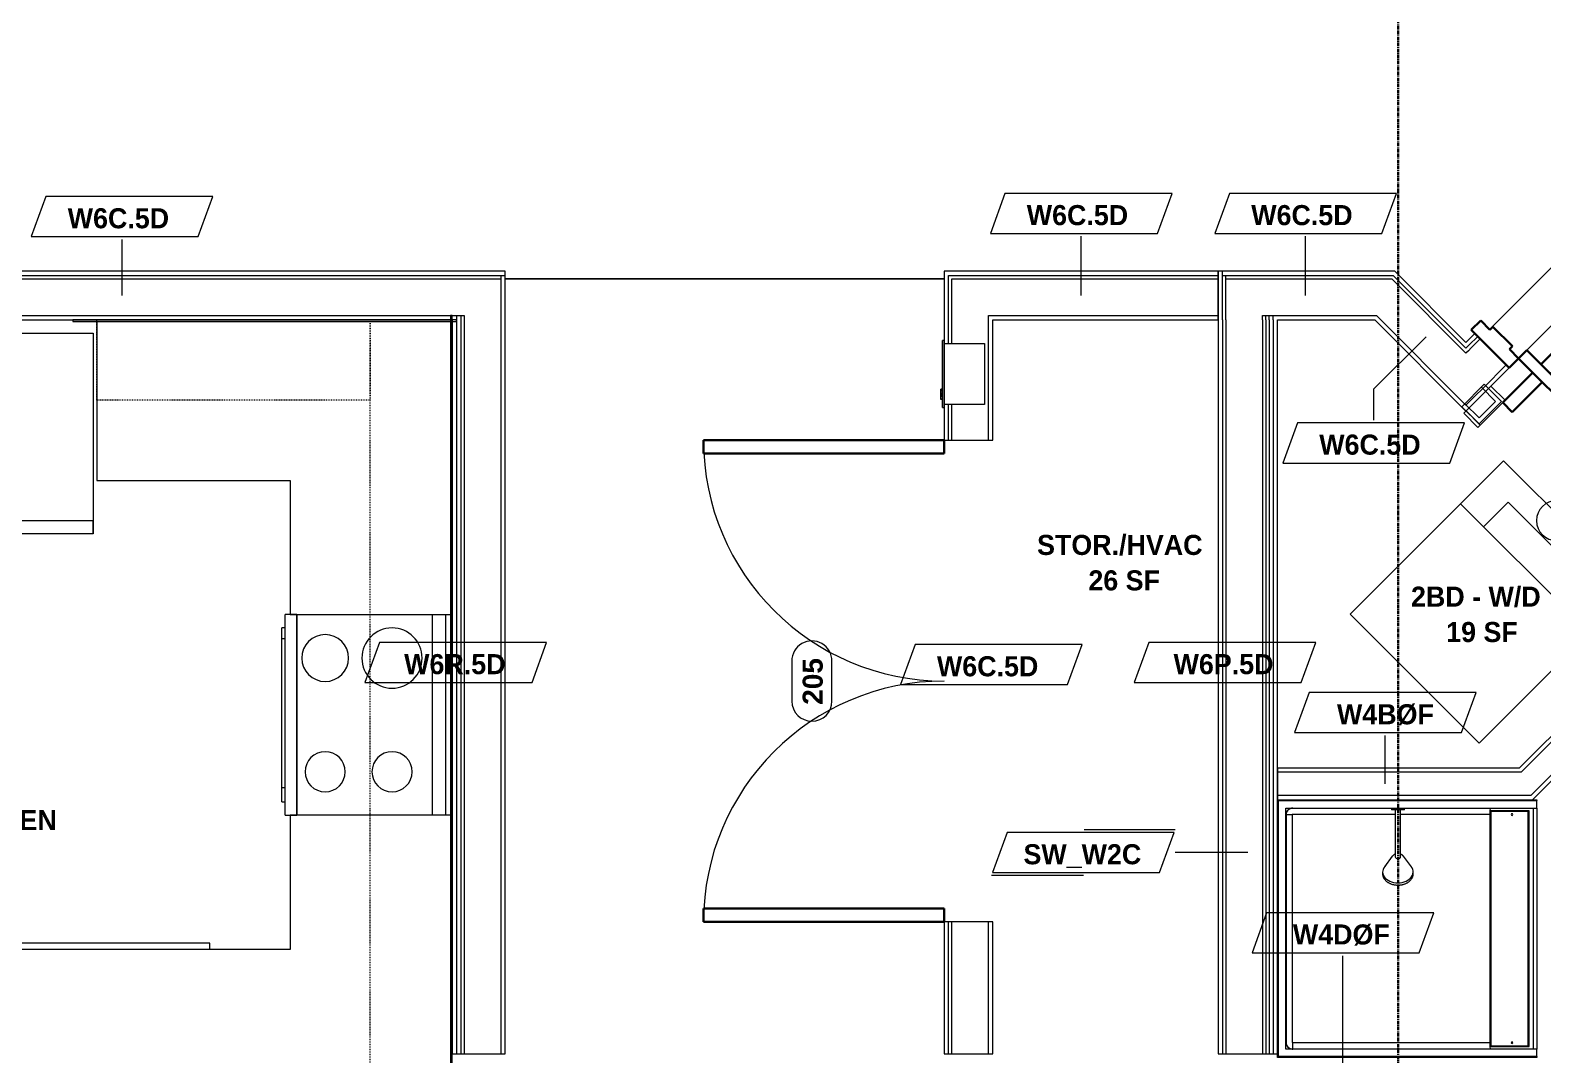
# Model space of a CAD drawing. Header units: inches. Extents: x -4058 to -1781, y 9814 to 12264.
# Drawn here: x -2704.9 to -2478.7, y 10263.6 to 10416.7 of the extents above; entities that cross this region are included whole.
import ezdxf

# ---------------------------------------------------------------- set-up
doc = ezdxf.new("R2010")
doc.units = ezdxf.units.IN
doc.header["$MEASUREMENT"] = 0
doc.linetypes.add('Dash', pattern=[0.25, 0.125, -0.125])
doc.linetypes.add('Grid Line 1_2_', pattern=[0.875, 0.5, -0.125, 0.125, -0.125])
for name, color, linetype, lineweight in [('0-1', 7, 'Continuous', 5), ('0-3', 8, 'Continuous', 9), ('A-AREA-IDEN', 2, 'Continuous', 9), ('A-DOOR-1', 7, 'Continuous', 9), ('A-DOOR-2', 10, 'Continuous', 30), ('A-DOOR-3', 31, 'Continuous', 9), ('A-DOOR-4', 31, 'Continuous', 30), ('A-DOOR-FRAM-2', 10, 'Continuous', 30), ('A-DOOR-IDEN', 31, 'Continuous', 9), ('A-FLOR-1', 7, 'Continuous', 9), ('A-FLOR-2', 192, 'Continuous', 9), ('A-WALL', 113, 'Continuous', 18), ('A-WALL-2', 250, 'Continuous', 18), ('A-WALL-3', 113, 'Continuous', 9), ('A-WALL-IDEN', 211, 'Continuous', 9), ('E-FIRE-1', 7, 'Continuous', 9), ('I-WALL-1', 7, 'Continuous', 9), ('P-SANR-FIXT', 6, 'Continuous', 9), ('Q-CASE', 31, 'Continuous', 9), ('Q-CASE-HDLN', 31, 'Dash', 9), ('Q-SPCQ', 91, 'Continuous', 9), ('S-GRID-1', 1, 'Grid Line 1_2_', 30)]:
    doc.layers.add(name, color=color, linetype=linetype, lineweight=lineweight)
doc.styles.add('Arial_B', font='arialbd.ttf', dxfattribs={"height": 3})
doc.styles.add('Century Gothic_B', font='GOTHICB.TTF', dxfattribs={"height": 3})

# ---------------------------------------------------------------- blocks, each defined once
blk = doc.blocks.new('CTR - 1st Phase - Shell_rvt-1-UNIT PLANS - 2ND FLOOR')
at = {"layer": 'A-FLOR-1'}
for p, q in [((-2461.2, 10397.43), (-2486.66, 10371.97)), ((-2486.66, 10371.97), (-2461.2, 10397.43)), ((-2568.2, 10379.54), (-2633.87, 10379.54)), ((-2633.87, 10379.54), (-2568.2, 10379.54))]:
    blk.add_line(p, q, dxfattribs=at)
blk = doc.blocks.new('HOLLOW METAL - DOUBLE - HM - METAL LEAF - 20 MIN_ - 6-0 x 6-8-2194249-UNIT PLANS - 2ND FLOOR')
at = {"layer": 'A-DOOR-1'}
for centre, start, end in [((-36, -3.625), 270, 0), ((36, -3.625), 180, 270)]:
    blk.add_arc(centre, 36, start, end, dxfattribs=at)
at = {"layer": 'A-DOOR-2'}
for p, q in [((-34, -3.625), (-36, -3.625)), ((-36, -3.625), (-36, -39.625)), ((-34, -39.625), (-34, -3.625)), ((34, -3.625), (36, -3.625)), ((34, -39.625), (34, -3.625)), ((36, -3.625), (36, -39.625)), ((-36, -39.625), (-34, -39.625)), ((36, -39.625), (34, -39.625))]:
    blk.add_line(p, q, dxfattribs=at)
blk = doc.blocks.new('104416 - Fire Extinguishers - Wall - Class A - Light - 2A-2205461-UNIT PLANS - 2ND FLOOR')
at = {"layer": 'E-FIRE-1'}
for p, q in [((13.19, 3.88), (13.19, 3.62)), ((23.19, 3.88), (13.19, 3.88)), ((13.19, 3.88), (23.19, 3.88)), ((13.19, 3.88), (13.19, 3.62)), ((23.19, 3.62), (13.19, 3.62)), ((13.63, -2.37), (13.63, 3.62)), ((14.41, 4.13), (14.44, 4.13)), ((14.41, 3.88), (14.41, 4.13)), ((14.44, 4.13), (14.84, 4.13)), ((14.44, 3.88), (14.44, 4.13)), ((14.84, 4.13), (15.03, 4.13)), ((14.84, 3.88), (14.84, 4.13)), ((15.03, 4.13), (15.11, 4.13)), ((15.03, 3.88), (15.03, 4.13)), ((15.11, 4.13), (15.24, 4.13)), ((15.11, 3.88), (15.11, 4.13)), ((15.24, 4.13), (15.51, 4.13)), ((15.24, 3.88), (15.24, 4.13)), ((15.51, 4.13), (15.73, 4.13)), ((15.51, 3.88), (15.51, 4.13)), ((15.73, 4.13), (15.87, 4.13)), ((15.73, 3.88), (15.73, 4.13)), ((15.87, 4.13), (15.91, 4.13)), ((15.87, 3.88), (15.87, 4.13)), ((15.91, 4.13), (15.94, 4.13)), ((15.91, 3.88), (15.91, 4.13)), ((15.94, 3.88), (15.94, 4.13)), ((22.75, 3.62), (22.75, -2.37)), ((23.19, 3.62), (23.19, 3.88)), ((23.19, 3.62), (23.19, 3.88)), ((22.75, -2.37), (13.63, -2.37))]:
    blk.add_line(p, q, dxfattribs=at)
blk = doc.blocks.new('HOLLOW METAL - UNIT DOOR-2191978-UNIT PLANS - 2ND FLOOR')
at = {"layer": 'A-DOOR-1'}
blk.add_arc((18, 3.875), 36, 90, 180, dxfattribs=at)
at = {"layer": 'A-DOOR-2'}
for p, q in [((18, 39.875), (16.25, 39.875)), ((16.25, 39.875), (16.25, 3.875)), ((18, 3.875), (18, 39.875)), ((16.25, 3.875), (18, 3.875))]:
    blk.add_line(p, q, dxfattribs=at)
at = {"layer": 'A-DOOR-FRAM-2'}
for p, q in [((-18, 3.875), (-20, 3.875)), ((-20, 3.875), (-20, -4.125)), ((-18, 1.9375), (-18, 3.875)), ((18, 3.875), (18, 1.9375)), ((20, 3.875), (18, 3.875)), ((20, -4.125), (20, 3.875)), ((-17.375, 1.9375), (-18, 1.9375)), ((-17.375, -2.1875), (-17.375, 1.9375)), ((18, 1.9375), (17.375, 1.9375)), ((17.375, 1.9375), (17.375, -2.1875)), ((-18, -4.125), (-18, -2.1875)), ((-18, -2.1875), (-17.375, -2.1875)), ((17.375, -2.1875), (18, -2.1875)), ((18, -2.1875), (18, -4.125)), ((-20, -4.125), (-18, -4.125)), ((18, -4.125), (20, -4.125))]:
    blk.add_line(p, q, dxfattribs=at)
blk = doc.blocks.new('CTR - 1st Phase - Common Walls_rvt-1-UNIT PLANS - 2ND FLOOR')
at = {"layer": 'A-WALL-2'}
for p, q in [((-2731.11, 10380.04), (-2641.75, 10380.04)), ((-2641.75, 10380.04), (-2634.5, 10380.04)), ((-2634.5, 10380.04), (-2634.5, 10379.54)), ((-2634.5, 10380.04), (-2633.87, 10380.04)), ((-2634.5, 10380.04), (-2634.5, 10379.54)), ((-2567.57, 10379.54), (-2567.57, 10380.04)), ((-2567.57, 10380.04), (-2527.25, 10380.04)), ((-2526.62, 10380.04), (-2526.62, 10380.66)), ((-2526.62, 10373.41), (-2526.62, 10380.04)), ((-2526.62, 10380.04), (-2526.12, 10380.04)), ((-2526.62, 10380.04), (-2526.12, 10380.04)), ((-2526.12, 10379.54), (-2526.12, 10380.04)), ((-2526.12, 10380.04), (-2510.46, 10380.04)), ((-2510.46, 10380.04), (-2501.8, 10380.04)), ((-2501.8, 10380.04), (-2501.09, 10380.04)), ((-2501.09, 10380.04), (-2490.19, 10369.14)), ((-2731.11, 10379.54), (-2641.75, 10379.54)), ((-2641.75, 10379.54), (-2640, 10379.54)), ((-2640, 10379.54), (-2634.5, 10379.54)), ((-2634.5, 10379.54), (-2634.5, 10263.71)), ((-2567.57, 10373.41), (-2567.57, 10379.54)), ((-2567.07, 10374.04), (-2567.07, 10379.54)), ((-2567.07, 10379.54), (-2527.25, 10379.54)), ((-2526.12, 10374.04), (-2526.12, 10379.54)), ((-2526.12, 10379.54), (-2509.96, 10379.54)), ((-2509.96, 10379.54), (-2509.07, 10379.54)), ((-2509.07, 10379.54), (-2501.3, 10379.54)), ((-2501.3, 10379.54), (-2490.19, 10368.44)), ((-2731.11, 10374.04), (-2641.75, 10374.04)), ((-2641.75, 10374.04), (-2641.12, 10374.04)), ((-2641.12, 10374.04), (-2641.12, 10263.71)), ((-2641.12, 10374.04), (-2640.5, 10374.04)), ((-2640.5, 10374.04), (-2640.5, 10263.71)), ((-2640.5, 10374.04), (-2640, 10374.04)), ((-2640, 10374.04), (-2640, 10263.71)), ((-2567.57, 10369.85), (-2567.57, 10373.41)), ((-2567.07, 10373.41), (-2567.07, 10374.04)), ((-2567.07, 10369.85), (-2567.07, 10373.41)), ((-2561.57, 10373.41), (-2561.57, 10374.04)), ((-2561.57, 10374.04), (-2527.25, 10374.04)), ((-2561.57, 10355.41), (-2561.57, 10373.41)), ((-2526.62, 10373.41), (-2526.62, 10263.71)), ((-2526.12, 10373.41), (-2526.12, 10374.04)), ((-2526.12, 10373.41), (-2526.12, 10263.71)), ((-2520.62, 10373.41), (-2520.62, 10374.04)), ((-2520.62, 10374.04), (-2520.12, 10374.04)), ((-2520.62, 10374.04), (-2520.12, 10374.04)), ((-2520.62, 10373.41), (-2520.62, 10263.71)), ((-2520.12, 10373.41), (-2520.12, 10374.04)), ((-2520.12, 10374.04), (-2519.62, 10374.04)), ((-2520.12, 10374.04), (-2519.62, 10374.04)), ((-2520.12, 10373.41), (-2520.12, 10263.71)), ((-2519.62, 10373.41), (-2519.62, 10374.04)), ((-2519.62, 10374.04), (-2519, 10374.04)), ((-2519.62, 10374.04), (-2519, 10374.04)), ((-2519.62, 10373.41), (-2519.62, 10263.71)), ((-2519, 10373.41), (-2519, 10374.04)), ((-2519, 10374.04), (-2504.46, 10374.04)), ((-2519, 10373.41), (-2519, 10263.71)), ((-2504.46, 10374.04), (-2503.57, 10374.04)), ((-2503.57, 10374.04), (-2490.19, 10360.66)), ((-2489.75, 10369.59), (-2488.43, 10370.91)), ((-2489.75, 10369.59), (-2490.19, 10369.14)), ((-2489.84, 10368.79), (-2490.19, 10368.44)), ((-2489.4, 10369.23), (-2489.84, 10368.79)), ((-2489.4, 10369.23), (-2488.07, 10370.56)), ((-2485.51, 10365.34), (-2484.18, 10366.67)), ((-2486.3, 10364.55), (-2490.19, 10360.66)), ((-2485.51, 10365.34), (-2486.3, 10364.55)), ((-2567.57, 10355.41), (-2567.57, 10360.73)), ((-2567.07, 10355.41), (-2567.07, 10360.73)), ((-2567.57, 10263.71), (-2567.57, 10283.41)), ((-2567.07, 10263.71), (-2567.07, 10283.41)), ((-2561.57, 10263.71), (-2561.57, 10283.41))]:
    blk.add_line(p, q, dxfattribs=at)
at = {"layer": 'I-WALL-1'}
for p, q in [((-2641.75, 10380.66), (-2731.11, 10380.66)), ((-2633.87, 10380.66), (-2641.75, 10380.66)), ((-2633.87, 10380.04), (-2633.87, 10380.66)), ((-2633.87, 10263.71), (-2633.87, 10380.04)), ((-2527.25, 10380.66), (-2568.2, 10380.66)), ((-2568.2, 10380.66), (-2568.2, 10380.04)), ((-2568.2, 10380.04), (-2568.2, 10373.41)), ((-2527.25, 10373.41), (-2527.25, 10380.66)), ((-2526.62, 10380.66), (-2527.25, 10380.66)), ((-2527.25, 10380.66), (-2527.25, 10373.41)), ((-2511.08, 10380.66), (-2526.62, 10380.66)), ((-2501.71, 10380.66), (-2511.08, 10380.66)), ((-2500.83, 10380.66), (-2501.71, 10380.66)), ((-2490.19, 10370.03), (-2500.83, 10380.66)), ((-2731.11, 10373.41), (-2641.75, 10373.41)), ((-2641.75, 10373.41), (-2641.75, 10263.71)), ((-2568.2, 10373.41), (-2568.2, 10370.29)), ((-2560.95, 10355.41), (-2560.95, 10373.41)), ((-2560.95, 10373.41), (-2527.25, 10373.41)), ((-2527.25, 10373.41), (-2527.25, 10263.71)), ((-2518.37, 10301.66), (-2518.37, 10373.41)), ((-2518.37, 10373.41), (-2503.83, 10373.41)), ((-2503.83, 10373.41), (-2490.19, 10359.77)), ((-2488.87, 10371.35), (-2490.19, 10370.03)), ((-2489.75, 10360.22), (-2485.07, 10364.9)), ((-2485.07, 10364.9), (-2483.74, 10366.23)), ((-2568.2, 10360.29), (-2568.2, 10355.41)), ((-2490.19, 10359.77), (-2489.75, 10360.22)), ((-2568.2, 10355.41), (-2560.95, 10355.41)), ((-2568.2, 10283.41), (-2568.2, 10263.71)), ((-2560.95, 10283.41), (-2568.2, 10283.41)), ((-2560.95, 10263.71), (-2560.95, 10283.41)), ((-2641.75, 10263.71), (-2633.87, 10263.71)), ((-2568.2, 10263.71), (-2560.95, 10263.71)), ((-2527.25, 10263.71), (-2518.37, 10263.71))]:
    blk.add_line(p, q, dxfattribs=at)
at = {"layer": '0-3'}
for name, p, rotation in [('HOLLOW METAL - UNIT DOOR-2191978-UNIT PLANS - 2ND FLOOR', (-2472.34, 10383.11), 224.9999999999927), ('104416 - Fire Extinguishers - Wall - Class A - Light - 2A-2205461-UNIT PLANS - 2ND FLOOR', (-2564.57, 10347.1), 90.00000000000423), ('HOLLOW METAL - DOUBLE - HM - METAL LEAF - 20 MIN_ - 6-0 x 6-8-2194249-UNIT PLANS - 2ND FLOOR', (-2564.57, 10319.41), 270.0000000000042)]:
    blk.add_blockref(name, p, dxfattribs=dict(at, rotation=rotation))
blk = doc.blocks.new('CTR - 1st Phase - Structure_rvt-1-UNIT PLANS - 2ND FLOOR')
at = {"layer": 'S-GRID-1'}
blk.add_line((-2500.32, 9814.03), (-2500.32, 12247.5), dxfattribs=at)
blk = doc.blocks.new('OD_CW_Upper Cabinet - OD_CW_Upper Cabinet-4366989-UNIT PLANS - 2ND FLOOR')
at = {"layer": 'Q-CASE-HDLN'}
for p, q in [((0.74, -24), (0.74, -12)), ((0.74, -12), (115.86, -12)), ((115.86, -12), (115.86, -24)), ((115.86, -24), (0.74, -24))]:
    blk.add_line(p, q, dxfattribs=at)
blk = doc.blocks.new('OD_CW_Base Cabinet - OD_CW_Base Cabinet-4365926-UNIT PLANS - 2ND FLOOR')
at = {"layer": 'Q-CASE'}
blk.add_line((50.8, -24), (20.8, -24), dxfattribs=at)
blk.add_line((50.8, -24), (20.8, -24), dxfattribs=at)
blk = doc.blocks.new('SWING - SINGLE - FLUSH - SWING - FLUSH - 3-0 x 6-8 - PASSAGE-4346077-UNIT PLANS - 2ND FLOOR')
at = {"layer": 'A-DOOR-3'}
for p, q in [((-21, 2.37), (-21, 2.87)), ((-21, 2.87), (-18, 2.87)), ((-21, 2.37), (-18, 2.37)), ((-21, -2.88), (-21, 2.37)), ((-18, 2.37), (-21, 2.37)), ((-18, 2.87), (-18, 2.37)), ((-18, 2.37), (-18, -2.88)), ((18, 2.37), (18, 2.87)), ((18, 2.87), (21, 2.87)), ((18, 2.37), (21, 2.37)), ((18, -2.88), (18, 2.37)), ((21, 2.37), (18, 2.37)), ((21, 2.87), (21, 2.37)), ((21, 2.37), (21, -2.88)), ((-18, -2.88), (-21, -2.88)), ((21, -2.88), (18, -2.88))]:
    blk.add_line(p, q, dxfattribs=at)
blk.add_arc((18, -2.38), 36.07, 180, 266.8211, dxfattribs=at)
at = {"layer": 'A-DOOR-4'}
for p, q in [((16, -2.38), (16, -8.73)), ((18, -2.38), (16, -2.38)), ((18, -2.38), (18, -8.73)), ((16, -10.48), (16, -38.39)), ((18, -10.48), (18, -38.39)), ((18, -38.39), (16, -38.39))]:
    blk.add_line(p, q, dxfattribs=at)
blk = doc.blocks.new('Stacked Washer and Dryer - 26_x25_ - Private-1352637-UNIT PLANS - 2ND FLOOR')
at = {"layer": 'P-SANR-FIXT'}
for p, q in [((0, 13.625), (32.4375, 13.625)), ((0, 13.625), (0, -13.625)), ((23.34375, 13.625), (23.34375, -13.625)), ((32.4375, 13.625), (32.4375, -13.625)), ((23.34375, 8.75), (28.53125, 8.75)), ((28.53125, 8.75), (28.53125, -8.75)), ((28.53125, -8.75), (23.34375, -8.75)), ((32.4375, -13.625), (0, -13.625))]:
    blk.add_line(p, q, dxfattribs=at)
blk = doc.blocks.new('OD_CW_Upper Cabinet - OD_CW_Upper Cabinet-4366990-UNIT PLANS - 2ND FLOOR')
at = {"layer": 'Q-CASE-HDLN'}
for p, q in [((0.74, -24), (0.74, -12)), ((0.74, -12), (41.64, -12)), ((41.64, -12), (41.64, -24)), ((41.64, -24), (0.74, -24))]:
    blk.add_line(p, q, dxfattribs=at)
blk = doc.blocks.new('Refrigerator_-_Side-by-Side_6047 - 36_ X 30_-1372843-UNIT PLANS - 2ND FLOOR')
at = {"layer": 'Q-SPCQ'}
for p, q in [((-17.88, 15.58), (17.87, 15.58)), ((-17.88, -14.42), (-17.88, 15.58)), ((-17.88, 15.58), (-3.13, 15.58)), ((-17.88, 15.58), (-17.88, 13.58)), ((-3.13, 13.58), (-17.88, 13.58)), ((-3.13, 13.58), (-3.13, 15.58)), ((-2.63, 15.58), (17.87, 15.58)), ((-2.63, 15.58), (-2.63, 13.58)), ((17.87, 13.58), (-2.63, 13.58)), ((17.87, 15.58), (17.87, -14.42)), ((17.87, 13.58), (17.87, 15.58)), ((17.87, -14.42), (-17.88, -14.42))]:
    blk.add_line(p, q, dxfattribs=at)
blk = doc.blocks.new('The Shower - The Shower-4050272-UNIT PLANS - 2ND FLOOR')
at = {"layer": 'P-SANR-FIXT'}
for p, q in [((0, -0.5), (38.5, -0.5)), ((0, -39.25), (0, -0.5)), ((0.12, -39.25), (0.12, -0.63)), ((0.12, -0.63), (38.38, -0.63)), ((1.25, -39.25), (1.25, -1.75)), ((1.25, -1.75), (37.25, -1.75)), ((1.38, -2.26), (1.37, -2.28)), ((1.42, -2.2), (1.4, -2.23)), ((1.58, -2.01), (1.51, -2.08)), ((1.73, -1.9), (1.7, -1.92)), ((2.01, -1.78), (1.93, -1.8)), ((36.25, -1.77), (2.25, -1.77)), ((36.25, -1.77), (36.25, -1.75)), ((36.57, -1.8), (36.49, -1.78)), ((36.8, -1.92), (36.77, -1.9)), ((36.99, -2.08), (36.92, -2.01)), ((37.1, -2.23), (37.08, -2.2)), ((37.13, -2.28), (37.12, -2.26)), ((37.25, -1.75), (37.25, -17.52)), ((38.38, -0.63), (38.38, -39.25)), ((38.5, -0.5), (38.5, -39.25)), ((1.3, -2.43), (1.28, -2.51)), ((2.2, -32.27), (2.2, -2.75)), ((36.25, -2.7), (2.25, -2.7)), ((36.3, -18.11), (36.3, -2.75)), ((37.22, -2.51), (37.2, -2.43)), ((36.3, -32.27), (36.3, -18.89)), ((37.25, -19.48), (37.25, -39.25)), ((1.62, -32.27), (1.62, -38.13)), ((36.75, -32.38), (1.75, -32.38)), ((1.75, -32.38), (1.75, -38)), ((2.2, -32.27), (36.3, -32.27)), ((36.75, -38), (36.75, -32.38)), ((36.88, -38.13), (36.88, -32.27)), ((1.62, -38.13), (36.88, -38.13)), ((1.75, -38), (36.75, -38)), ((0.12, -39.25), (0, -39.25)), ((0.12, -39.25), (1.25, -39.25)), ((1.25, -38.75), (37.25, -38.75)), ((1.25, -39.25), (1.25, -38.75)), ((37.25, -39.25), (1.25, -39.25)), ((37.25, -38.75), (37.25, -39.25)), ((37.25, -39.25), (38.38, -39.25)), ((38.5, -39.25), (38.38, -39.25))]:
    blk.add_line(p, q, dxfattribs=at)
for centre, radius, start, end in [((2.25, -2.75), 1, 90, 180), ((36.25, -2.75), 1, 0, 90), ((2.2, -35.56), 0.125, 0, 180), ((2.2, -35.56), 0.125, 180, 0), ((36.3, -35.56), 0.125, 0, 180), ((36.3, -35.56), 0.125, 180, 0)]:
    blk.add_arc(centre, radius, start, end, dxfattribs=at)
for centre, major_axis, start_param, end_param in [((2.2, -32.28), (0.95, 0), 1.570796, 3.141593), ((36.3, -32.28), (-0.95, 0), 3.141593, 4.712389)]:
    blk.add_ellipse(centre, major_axis=major_axis, ratio=0.019505, start_param=start_param, end_param=end_param, dxfattribs=at)
for points, knots in [([(2.25, -1.77), (2.19, -1.77), (2.06, -1.78), (1.8, -1.86), (1.53, -2.04), (1.34, -2.32), (1.26, -2.57), (1.25, -2.7), (1.25, -2.77)], [-0.001856, -0.001856, -0.001856, -0.001856, 0.123376, 0.248608, 0.499072, 0.749536, 0.874768, 1, 1, 1, 1]), ([(1.38, -2.25), (1.41, -2.21), (1.47, -2.12), (1.55, -2.04), (1.59, -2)], [-0.666048, -0.666048, -0.666048, -0.666048, -0.5714286, -0.4597287, -0.4597287, -0.4597287, -0.4597287]), ([(1.75, -1.88), (1.77, -1.87), (1.86, -1.82), (2.03, -1.77), (2.17, -1.75), (2.25, -1.75)], [-0.332096, -0.332096, -0.332096, -0.332096, -0.2857143, -0.1428571, 0, 0, 0, 0]), ([(36.25, -1.75), (36.31, -1.75), (36.42, -1.76), (36.59, -1.8), (36.7, -1.85), (36.75, -1.88)], [-1, -1, -1, -1, -0.8928571, -0.7857143, -0.6665409, -0.6665409, -0.6665409, -0.6665409]), ([(37.25, -2.77), (37.25, -2.7), (37.24, -2.57), (37.16, -2.32), (36.98, -2.04), (36.7, -1.86), (36.45, -1.78), (36.32, -1.77), (36.25, -1.77)], [-0.001856, -0.001856, -0.001856, -0.001856, 0.123376, 0.248608, 0.499072, 0.749536, 0.874768, 1, 1, 1, 1]), ([(36.75, -1.88), (36.79, -1.91), (36.89, -1.97), (36.97, -2.05), (37.01, -2.11)], [-0.666048, -0.666048, -0.666048, -0.666048, -0.5714286, -0.4462442, -0.4462442, -0.4462442, -0.4462442]), ([(37.12, -2.25), (37.13, -2.27), (37.16, -2.33), (37.18, -2.38), (37.19, -2.42)], [-0.332096, -0.332096, -0.332096, -0.332096, -0.2857143, -0.2167295, -0.2167295, -0.2167295, -0.2167295]), ([(2.25, -2.7), (2.24, -2.7), (2.24, -2.7), (2.23, -2.7), (2.22, -2.71), (2.22, -2.71), (2.21, -2.72), (2.21, -2.73), (2.2, -2.74), (2.2, -2.74), (2.2, -2.75), (2.2, -2.75)], [-1, -1, -1, -1, -0.833333, -0.75, -0.666667, -0.583333, -0.416667, -0.333333, -0.208333, -0.083333, 0, 0, 0, 0]), ([(36.3, -2.75), (36.3, -2.74), (36.3, -2.74), (36.3, -2.73), (36.29, -2.72), (36.29, -2.72), (36.28, -2.71), (36.27, -2.71), (36.26, -2.7), (36.26, -2.7), (36.25, -2.7), (36.25, -2.7)], [-1, -1, -1, -1, -0.833333, -0.75, -0.666667, -0.583333, -0.416667, -0.333333, -0.208333, -0.083333, 0, 0, 0, 0])]:
    blk.add_open_spline(points, degree=3, knots=knots, dxfattribs=at)
for points in [[(1.35, -2.32), (1.36, -2.3), (1.37, -2.27), (1.38, -2.25)], [(1.63, -1.97), (1.67, -1.94), (1.71, -1.91), (1.75, -1.88)], [(36.25, -2.7), (36.25, -2.62), (36.25, -2.45), (36.25, -2.22), (36.25, -2.03), (36.25, -1.88), (36.25, -1.82), (36.25, -1.8)], [(37.05, -2.15), (37.07, -2.18), (37.09, -2.21), (37.12, -2.25)], [(1.25, -2.75), (1.25, -2.74), (1.25, -2.72), (1.25, -2.71)], [(2.2, -2.75), (2.12, -2.75), (1.95, -2.75), (1.72, -2.75), (1.52, -2.76), (1.37, -2.76), (1.27, -2.76), (1.25, -2.77), (1.25, -2.77)], [(37.25, -2.67), (37.25, -2.7), (37.25, -2.72), (37.25, -2.75)]]:
    blk.add_open_spline(points, degree=3, dxfattribs=at)
blk = doc.blocks.new('Shower Head - Shower Head-3260035-UNIT PLANS - 2ND FLOOR')
at = {"layer": 'P-SANR-FIXT'}
for p, q in [((-2.28, 9.81), (-2.28, 9.54)), ((2.28, 9.54), (2.28, 9.81)), ((-2.02, 8.78), (-0.84, 7.19)), ((-0.39, 7.27), (-0.39, 6.01)), ((0.39, 6.01), (0.39, 7.27)), ((0.84, 7.19), (2.02, 8.78)), ((-0.98, 0.26), (-0.98, 0)), ((-0.98, 0.26), (0.98, 0.26)), ((-0.39, 1), (-0.39, 0.26)), ((0.39, 0.26), (0.39, 1)), ((0.98, 0), (0.98, 0.26)), ((0.98, 0), (-0.98, 0))]:
    blk.add_line(p, q, dxfattribs=at)
at = {"layer": 'P-SANR-FIXT', "flags": 128}
for points in [[(0, 11.49), (-0.09, 11.49), (-0.18, 11.48), (-0.27, 11.48), (-0.35, 11.47), (-0.44, 11.46), (-0.53, 11.44), (-0.62, 11.43), (-0.7, 11.41), (-0.79, 11.39), (-0.87, 11.36), (-0.95, 11.34), (-1.03, 11.31), (-1.11, 11.28), (-1.19, 11.25), (-1.26, 11.21), (-1.34, 11.17), (-1.41, 11.13), (-1.48, 11.09), (-1.55, 11.05), (-1.61, 11), (-1.68, 10.95), (-1.74, 10.9), (-1.8, 10.85), (-1.85, 10.8), (-1.9, 10.74), (-1.95, 10.69), (-2, 10.63), (-2.04, 10.57), (-2.08, 10.51), (-2.12, 10.44), (-2.15, 10.38), (-2.18, 10.31), (-2.21, 10.25), (-2.23, 10.18), (-2.25, 10.11), (-2.26, 10.04), (-2.27, 9.97), (-2.28, 9.9), (-2.28, 9.83), (-2.28, 9.81)], [(2.28, 9.81), (2.28, 9.88), (2.28, 9.95), (2.27, 10.02), (2.25, 10.09), (2.24, 10.16), (2.21, 10.23), (2.19, 10.3), (2.16, 10.36), (2.13, 10.43), (2.09, 10.49), (2.05, 10.55), (2.01, 10.61), (1.97, 10.67), (1.92, 10.73), (1.86, 10.79), (1.81, 10.84), (1.75, 10.89), (1.69, 10.94), (1.63, 10.99), (1.57, 11.04), (1.5, 11.08), (1.43, 11.12), (1.36, 11.16), (1.28, 11.2), (1.21, 11.24), (1.13, 11.27), (1.05, 11.3), (0.97, 11.33), (0.89, 11.36), (0.81, 11.38), (0.72, 11.4), (0.64, 11.42), (0.55, 11.44), (0.47, 11.45), (0.38, 11.46), (0.29, 11.47), (0.2, 11.48), (0.11, 11.49), (0.02, 11.49), (0, 11.49)], [(-0.84, 7.19), (-0.81, 7.16), (-0.79, 7.13), (-0.76, 7.1), (-0.73, 7.08), (-0.7, 7.05), (-0.68, 7.03), (-0.65, 7.01), (-0.62, 6.98), (-0.59, 6.97), (-0.56, 6.95), (-0.53, 6.93), (-0.49, 6.91), (-0.46, 6.9), (-0.43, 6.89), (-0.4, 6.87)], [(0.39, 6.87), (0.43, 6.88), (0.46, 6.9), (0.49, 6.91), (0.52, 6.93), (0.55, 6.94), (0.58, 6.96), (0.61, 6.98), (0.64, 7), (0.67, 7.03), (0.7, 7.05), (0.73, 7.07), (0.76, 7.1), (0.78, 7.13), (0.81, 7.16), (0.83, 7.19), (0.84, 7.19)], [(-0.39, 6.01), (-0.39, 5.81), (-0.39, 5.6), (-0.39, 5.38), (-0.39, 5.15), (-0.39, 4.92), (-0.39, 4.68), (-0.39, 4.43), (-0.39, 4.18), (-0.39, 3.93), (-0.39, 3.67), (-0.39, 3.4), (-0.39, 3.13), (-0.39, 2.86), (-0.39, 2.59), (-0.39, 2.31), (-0.39, 2.03), (-0.39, 1.75), (-0.39, 1.46), (-0.39, 1.18), (-0.39, 1)], [(0.39, 1), (0.39, 1.29), (0.39, 1.57), (0.39, 1.85), (0.39, 2.13), (0.39, 2.41), (0.39, 2.69), (0.39, 2.96), (0.39, 3.23), (0.39, 3.5), (0.39, 3.76), (0.39, 4.02), (0.39, 4.27), (0.39, 4.52), (0.39, 4.77), (0.39, 5), (0.39, 5.23), (0.39, 5.46), (0.39, 5.67), (0.39, 5.88), (0.39, 6.01)]]:
    blk.add_lwpolyline(points, dxfattribs=at)
at = {"layer": 'P-SANR-FIXT'}
for centre, major_axis, start_param, end_param in [((0, 9.54), (-2.28, 0), 4.712389, 6.956384), ((0, 9.54), (2.28, 0), 5.609987, 7.853982), ((0, 7.27), (-0.394, 0), 4.712389, 6.283185), ((0, 7.27), (0.394, 0), 0, 1.570796)]:
    blk.add_ellipse(centre, major_axis=major_axis, ratio=0.707107, start_param=start_param, end_param=end_param, dxfattribs=at)
blk = doc.blocks.new('Range - 24_ x 30_-2320547-UNIT PLANS - 2ND FLOOR')
at = {"layer": 'Q-SPCQ'}
for p, q in [((0, 22), (0, 24)), ((0, 24), (30, 24)), ((30, 24), (30, 22)), ((0, 1.75), (0, 22)), ((0, 22), (30, 22)), ((30, 22), (30, 1.75)), ((30, 1.75), (0, 1.75)), ((0, 1.75), (30, 1.75)), ((0, 1.75), (0, 0)), ((30, 0), (30, 1.75)), ((30, 0), (0, 0)), ((2, 0), (2, -0.5)), ((3.61, -0.5), (2, -0.5)), ((3.61, 0), (3.61, -0.5)), ((25.87, -0.5), (3.61, -0.5)), ((25.87, -0.5), (25.87, 0)), ((28, -0.5), (25.87, -0.5)), ((28, -0.5), (28, 0))]:
    blk.add_line(p, q, dxfattribs=at)
for centre, radius, start, end in [((6.5, 16), 4.5, 0, 180), ((23.5, 16), 3, 0, 180), ((6.5, 16), 4.5, 180, 360), ((23.5, 16), 3, 180, 360), ((6.5, 6), 3.5, 0, 180), ((23.5, 6), 3, 0, 180), ((6.5, 6), 3.5, 180, 360), ((23.5, 6), 3, 180, 360)]:
    blk.add_arc(centre, radius, start, end, dxfattribs=at)
blk = doc.blocks.new('Stainless Steel Farmhous Kitchen Sink - Stainless Steel Farmhous Kitchen Sink-V47-UNIT PLANS - 2ND FLOOR')
at = {"layer": 'P-SANR-FIXT'}
for p, q in [((-33, -21.23), (-33, -22.2)), ((-33, -22.2), (0, -22.2)), ((0, -22.2), (0, -21.23))]:
    blk.add_line(p, q, dxfattribs=at)
blk = doc.blocks.new('Casework 26 - Casework 26-4367959-UNIT PLANS - 2ND FLOOR')
at = {"layer": 'Q-CASE'}
for p, q in [((-2694.91, 10373.16), (-2694.91, 10349.41)), ((-2694.91, 10349.41), (-2666.01, 10349.41)), ((-2666.01, 10349.41), (-2666.01, 10329.35)), ((-2666.01, 10329.35), (-2644.76, 10329.35)), ((-2642.76, 10329.35), (-2642, 10329.35)), ((-2644.76, 10299.35), (-2666.01, 10299.35)), ((-2666.01, 10299.35), (-2666.01, 10279.29)), ((-2642, 10299.35), (-2642.76, 10299.35)), ((-2666.01, 10279.29), (-2749.2, 10279.29)), ((-2749.2, 10279.29), (-2749.2, 10241.29)), ((-2641.82, 10241.29), (-2641.82, 10259.04)), ((-2749.2, 10241.29), (-2641.82, 10241.29))]:
    blk.add_line(p, q, dxfattribs=at)
blk = doc.blocks.new('Walls 3 - Walls 1-4371375-UNIT PLANS - 2ND FLOOR')
at = {"layer": 'A-WALL-3'}
for p, q in [((-2287.83, 10240.41), (-2345.21, 10240.41)), ((-2345.21, 10240.41), (-2345.21, 10240.16)), ((-2345.21, 10240.16), (-2287.83, 10240.16)), ((-2287.83, 10240.16), (-2287.83, 10240.41))]:
    blk.add_line(p, q, dxfattribs=at)
blk = doc.blocks.new('Walls 4 - Walls 1-4371451-UNIT PLANS - 2ND FLOOR')
at = {"layer": 'A-WALL-3'}
for p, q in [((-2775, 10727.33), (-2775, 10612.33)), ((-2774.75, 10727.33), (-2775, 10727.33)), ((-2774.75, 10612.33), (-2774.75, 10727.33)), ((-2775, 10612.33), (-2774.75, 10612.33))]:
    blk.add_line(p, q, dxfattribs=at)
blk = doc.blocks.new('Wall Tag - Arch Wall-3956453-UNIT PLANS - 2ND FLOOR')
at = {"layer": 'A-WALL-IDEN'}
for p, q in [((-0.3561, 0.0937), (-0.4244, -0.0937)), ((0.4244, 0.0937), (-0.3561, 0.0937)), ((0.3561, -0.0937), (0.4244, 0.0937)), ((-0.4244, -0.0937), (0.3561, -0.0937))]:
    blk.add_line(p, q, dxfattribs=at)
blk = doc.blocks.new('Wall Tag - Shear Wall-3956451-UNIT PLANS - 2ND FLOOR')
at = {"layer": 'A-WALL-IDEN'}
for p, q in [((-0.3561, 0.0937), (-0.4244, -0.0937)), ((0.4244, 0.0937), (-0.3561, 0.0937)), ((0.4291, 0.1068), (0.0033, 0.1068)), ((0.3561, -0.0937), (0.4244, 0.0937)), ((0, -0.1068), (-0.4291, -0.1068)), ((-0.4244, -0.0937), (0.3561, -0.0937))]:
    blk.add_line(p, q, dxfattribs=at)
blk = doc.blocks.new('Door Tag - Mark - Instance-4122133-UNIT PLANS - 2ND FLOOR')
at = {"layer": 'A-DOOR-IDEN'}
for p, q in [((0.09375, 0.09375), (-0.09375, 0.09375)), ((-0.09375, -0.09375), (0.09375, -0.09375))]:
    blk.add_line(p, q, dxfattribs=at)
for centre, start, end in [((-0.09375, 0), 90, 270), ((0.09375, 0), 270, 90)]:
    blk.add_arc(centre, 0.09375, start, end, dxfattribs=at)
blk = doc.blocks.new('Door Tag - Type Mark-2601225-UNIT PLANS - 2ND FLOOR')
at = {"layer": 'A-DOOR-IDEN'}
for p, q in [((0.09375, 0.09375), (-0.09375, 0.09375)), ((-0.09375, -0.09375), (0.09375, -0.09375))]:
    blk.add_line(p, q, dxfattribs=at)
for centre, start, end in [((-0.09375, 0), 90, 270), ((0.09375, 0), 270, 90)]:
    blk.add_arc(centre, 0.09375, start, end, dxfattribs=at)

msp = doc.modelspace()

# ---------------------------------------------------------------- linework, layer by layer
at = {"layer": 'A-FLOR-2'}
msp.add_line((-2456.87, 10393.1), (-2481.09, 10368.88), dxfattribs=at)
at = {"layer": 'A-WALL'}
for p, q in [((-2485.76, 10361.2), (-2487.89, 10363.33)), ((-2490.37, 10360.86), (-2488.24, 10358.73)), ((-2488.24, 10358.73), (-2485.76, 10361.2)), ((-2481.96, 10305.79), (-2458.63, 10329.12)), ((-2480.51, 10302.29), (-2456.15, 10326.64)), ((-2481.96, 10305.79), (-2518.37, 10305.79)), ((-2480.51, 10302.29), (-2518.37, 10302.29))]:
    msp.add_line(p, q, dxfattribs=at)
at = {"layer": 'A-WALL-3'}
for p, q in [((-2487.45, 10363.78), (-2490.81, 10360.42)), ((-2484.88, 10361.2), (-2487.45, 10363.78)), ((-2490.81, 10360.42), (-2488.24, 10357.84)), ((-2488.24, 10357.84), (-2484.88, 10361.2)), ((-2459.51, 10329.12), (-2482.22, 10306.41)), ((-2480.25, 10301.66), (-2456.15, 10325.76)), ((-2482.22, 10306.41), (-2518.37, 10306.41)), ((-2518.37, 10306.41), (-2518.37, 10301.66))]:
    msp.add_line(p, q, dxfattribs=at)
at = {"layer": 'A-WALL-IDEN'}
for p, q in [((-2691.12, 10377.04), (-2691.12, 10385.42)), ((-2547.72, 10377.04), (-2547.72, 10385.88)), ((-2514.17, 10377.04), (-2514.17, 10385.88)), ((-2496.16, 10370.87), (-2504, 10363.03)), ((-2504, 10363.03), (-2504, 10358.42)), ((-2502.26, 10304.04), (-2502.26, 10311.29)), ((-2522.81, 10293.78), (-2533.65, 10293.78)), ((-2508.6, 10261.23), (-2508.6, 10278.37))]:
    msp.add_line(p, q, dxfattribs=at)

# ---------------------------------------------------------------- block references
at = {"layer": '0-1'}
for name in ['CTR - 1st Phase - Structure_rvt-1-UNIT PLANS - 2ND FLOOR', 'CTR - 1st Phase - Shell_rvt-1-UNIT PLANS - 2ND FLOOR', 'CTR - 1st Phase - Common Walls_rvt-1-UNIT PLANS - 2ND FLOOR']:
    msp.add_blockref(name, (0, 0), dxfattribs=at)
at = {"layer": 'A-DOOR-3', "rotation": 134.9999999999715}
msp.add_blockref('SWING - SINGLE - FLUSH - SWING - FLUSH - 3-0 x 6-8 - PASSAGE-4346077-UNIT PLANS - 2ND FLOOR', (-2473.65, 10346.62), dxfattribs=at)
at = {"layer": 'A-DOOR-IDEN', "xscale": 31.99999999999999, "yscale": 31.99999999999999, "zscale": 31.99999999999999}
msp.add_blockref('Door Tag - Type Mark-2601225-UNIT PLANS - 2ND FLOOR', (-2473.65, 10343.39), dxfattribs=at)
at = {"layer": 'A-DOOR-IDEN', "xscale": 31.99999999999999, "yscale": 31.99999999999999, "zscale": 31.99999999999999, "rotation": 89.99999999999955}
msp.add_blockref('Door Tag - Mark - Instance-4122133-UNIT PLANS - 2ND FLOOR', (-2587.99, 10319.41), dxfattribs=at)
at = {"layer": 'A-WALL-3'}
for name, p in [('Walls 3 - Walls 1-4371375-UNIT PLANS - 2ND FLOOR', (-353.29, 133)), ('Walls 4 - Walls 1-4371451-UNIT PLANS - 2ND FLOOR', (133, -353.29))]:
    msp.add_blockref(name, p, dxfattribs=at)
at = {"layer": 'A-WALL-IDEN', "xscale": 31.99999999999999, "yscale": 31.99999999999999, "zscale": 31.99999999999999}
for name, p in [('Wall Tag - Arch Wall-3956453-UNIT PLANS - 2ND FLOOR', (-2691.12, 10388.84)), ('Wall Tag - Arch Wall-3956453-UNIT PLANS - 2ND FLOOR', (-2547.72, 10389.3)), ('Wall Tag - Arch Wall-3956453-UNIT PLANS - 2ND FLOOR', (-2514.17, 10389.3)), ('Wall Tag - Arch Wall-3956453-UNIT PLANS - 2ND FLOOR', (-2504, 10355)), ('Wall Tag - Arch Wall-3956453-UNIT PLANS - 2ND FLOOR', (-2641.23, 10322.19)), ('Wall Tag - Arch Wall-3956453-UNIT PLANS - 2ND FLOOR', (-2561.16, 10321.88)), ('Wall Tag - Arch Wall-3956453-UNIT PLANS - 2ND FLOOR', (-2526.23, 10322.19)), ('Wall Tag - Arch Wall-3956453-UNIT PLANS - 2ND FLOOR', (-2502.26, 10314.71)), ('Wall Tag - Shear Wall-3956451-UNIT PLANS - 2ND FLOOR', (-2547.39, 10293.78)), ('Wall Tag - Arch Wall-3956453-UNIT PLANS - 2ND FLOOR', (-2508.6, 10281.79))]:
    msp.add_blockref(name, p, dxfattribs=at)
at = {"layer": 'P-SANR-FIXT'}
for name, p, rotation in [('Stacked Washer and Dryer - 26_x25_ - Private-1352637-UNIT PLANS - 2ND FLOOR', (-2497.87, 10319.78), 45.00000000003374), ('The Shower - The Shower-4050272-UNIT PLANS - 2ND FLOOR', (-2518.87, 10263.16), 89.99999999991975), ('Shower Head - Shower Head-3260035-UNIT PLANS - 2ND FLOOR', (-2500.37, 10300.41), 180), ('Stainless Steel Farmhous Kitchen Sink - Stainless Steel Farmhous Kitchen Sink-V47-UNIT PLANS - 2ND FLOOR', (-2711.01, 10258.06), 180)]:
    msp.add_blockref(name, p, dxfattribs=dict(at, rotation=rotation))
at = {"layer": 'Q-CASE'}
msp.add_blockref('Casework 26 - Casework 26-4367959-UNIT PLANS - 2ND FLOOR', (0, 0), dxfattribs=at)
for name, p, rotation in [('OD_CW_Upper Cabinet - OD_CW_Upper Cabinet-4366990-UNIT PLANS - 2ND FLOOR', (-2653.27, 10349.41), 180), ('OD_CW_Upper Cabinet - OD_CW_Upper Cabinet-4366989-UNIT PLANS - 2ND FLOOR', (-2666.01, 10257.55), 90.00000000000365), ('OD_CW_Base Cabinet - OD_CW_Base Cabinet-4365926-UNIT PLANS - 2ND FLOOR', (-2666.01, 10278.55), 89.99999999999937)]:
    msp.add_blockref(name, p, dxfattribs=dict(at, rotation=rotation))
at = {"layer": 'Q-SPCQ'}
for name, p, rotation in [('Refrigerator_-_Side-by-Side_6047 - 36_ X 30_-1372843-UNIT PLANS - 2ND FLOOR', (-2713.35, 10356.99), 180), ('Range - 24_ x 30_-2320547-UNIT PLANS - 2ND FLOOR', (-2666.76, 10329.35), 270.0000000000008)]:
    msp.add_blockref(name, p, dxfattribs=dict(at, rotation=rotation))

# ---------------------------------------------------------------- texts
at = {"layer": 'A-AREA-IDEN', "char_height": 3, "attachment_point": 1, "style": 'Century Gothic_B'}
for s, insert, width in [('STOR./HVAC', (-2554.32, 10341.26), 31.007), ('26 SF', (-2546.65, 10335.96), 12.423), ('2BD - W/D', (-2498.41, 10333.53), 25.149), ('19 SF', (-2493.15, 10328.24), 12.423), ('1BD - KITCHEN', (-2730.31, 10300.13), 35.451)]:
    msp.add_mtext(s, dxfattribs=dict(at, insert=insert, width=width))
at = {"layer": 'A-DOOR-IDEN', "insert": (-2589.37, 10315.86), "char_height": 3, "width": 8.484, "attachment_point": 1, "rotation": 90, "style": 'Arial_B'}
msp.add_mtext('205', dxfattribs=at)
at = {"layer": 'A-WALL-IDEN', "char_height": 3, "attachment_point": 1, "style": 'Century Gothic_B'}
for s, insert, width in [('W6C.5D', (-2699.25, 10390.08), 19.594), ('W6C.5D', (-2555.86, 10390.55), 19.594), ('W6C.5D', (-2522.3, 10390.55), 19.594), ('W6C.5D', (-2512.13, 10356.25), 19.594), ('W6R.5D', (-2648.95, 10323.44), 18.584), ('W6P.5D', (-2533.91, 10323.44), 18.483), ('W6C.5D', (-2569.29, 10323.12), 19.594), ('W4BØF', (-2509.48, 10315.95), 17.372), ('SW_W2C', (-2556.35, 10295.03), 21.614), ('W4DØF', (-2516.07, 10283.04), 17.978)]:
    msp.add_mtext(s, dxfattribs=dict(at, insert=insert, width=width))

doc.saveas('drawing.dxf')
